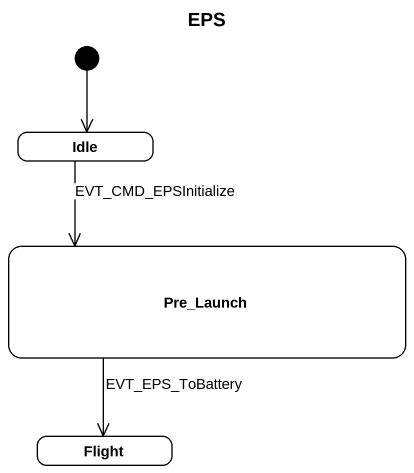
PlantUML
@startuml
title EPS
hide empty description
state Idle
state Pre_Launch
state Flight
[*] --> Idle
Idle --> Pre_Launch : EVT_CMD_EPSInitialize
Pre_Launch --> Flight : EVT_EPS_ToBattery
@enduml
